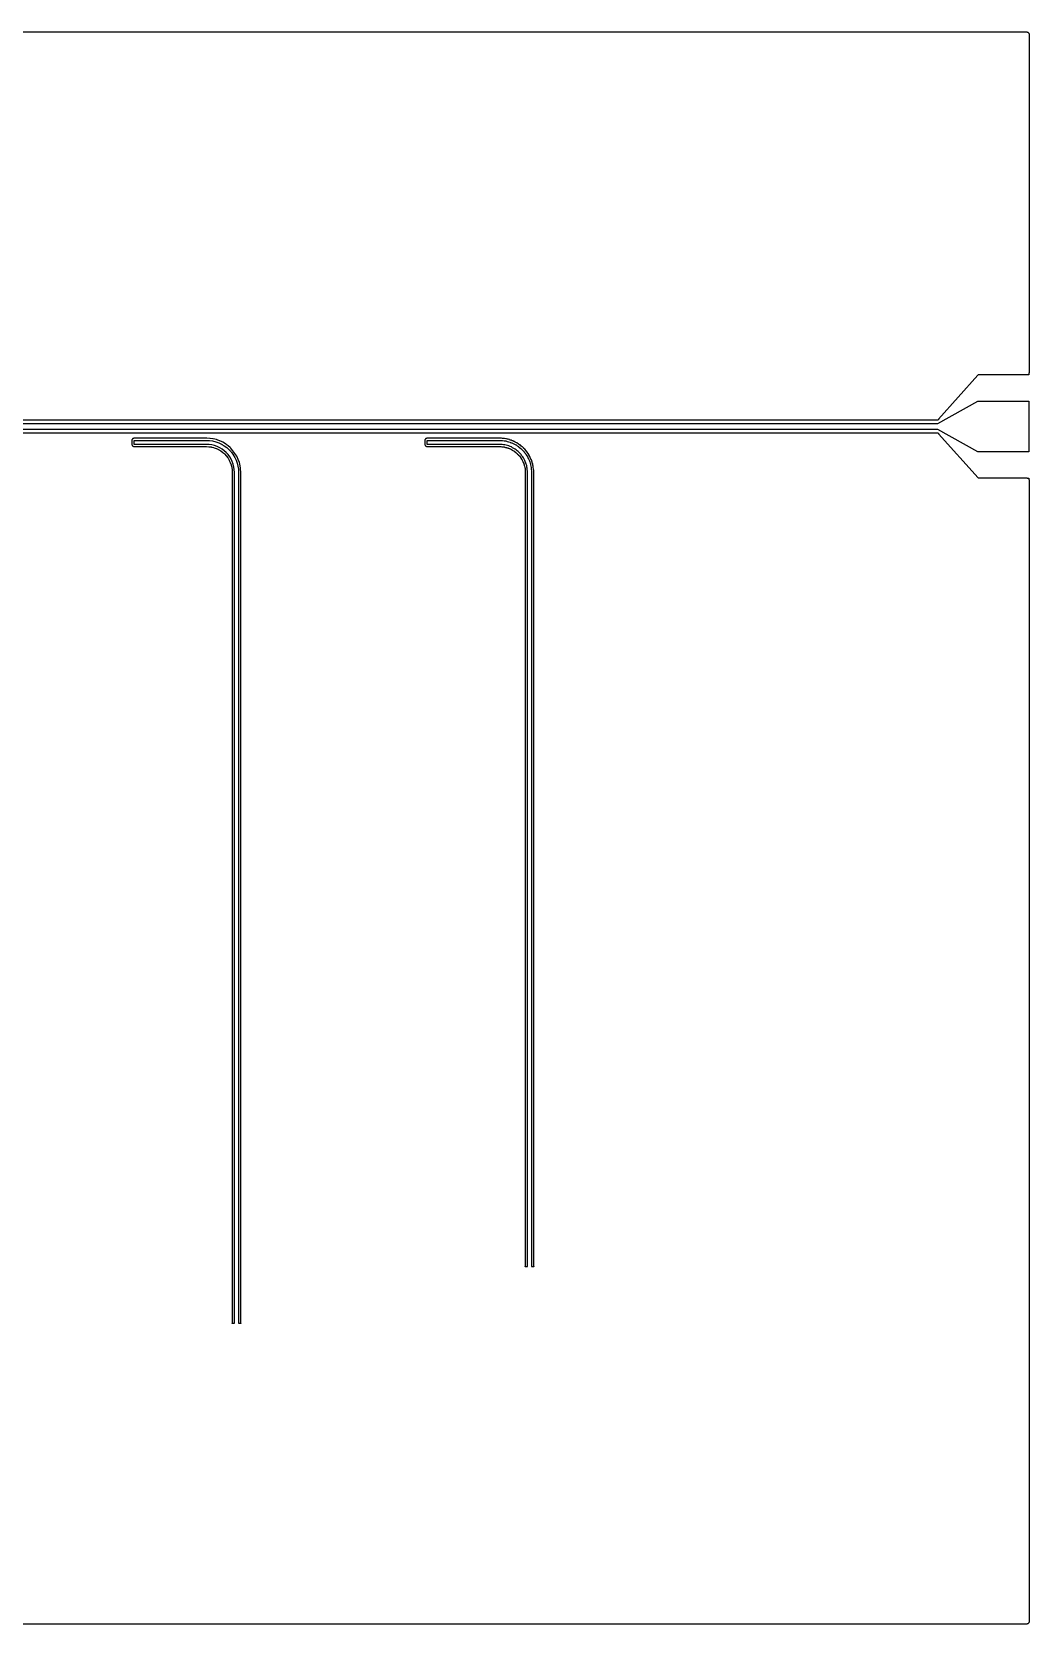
# Model space of a CAD drawing. Extents: x 148.03 to 157.97, y -111.97 to -104.03.
# Drawn here: x 153 to 157.97, y -111.97 to -104.03 of the extents above; entities that cross this region are included whole.
import ezdxf

# ---------------------------------------------------------------- set-up
doc = ezdxf.new("R2010")
doc.units = 0
doc.layers.add('BLACK', color=7, linetype='CONTINUOUS')

msp = doc.modelspace()

# ---------------------------------------------------------------- linework, layer by layer
at = {"layer": 'BLACK', "linetype": 'CONTINUOUS'}
for p, q in [((148.043, -104.03), (157.957, -104.03)), ((157.957, -104.03), (157.957, -104.03)), ((157.957, -104.03), (157.957, -104.03)), ((157.957, -104.03), (157.959, -104.03)), ((157.959, -104.03), (157.96, -104.03)), ((157.96, -104.03), (157.96, -104.03)), ((157.96, -104.03), (157.96, -104.03)), ((157.96, -104.03), (157.961, -104.031)), ((157.961, -104.031), (157.962, -104.031)), ((157.962, -104.031), (157.962, -104.031)), ((157.962, -104.031), (157.962, -104.031)), ((157.962, -104.031), (157.963, -104.032)), ((157.963, -104.032), (157.964, -104.032)), ((157.964, -104.032), (157.964, -104.032)), ((157.964, -104.032), (157.964, -104.032)), ((157.964, -104.032), (157.965, -104.033)), ((157.965, -104.033), (157.966, -104.034)), ((157.966, -104.034), (157.966, -104.034)), ((157.966, -104.034), (157.966, -104.034)), ((157.966, -104.034), (157.967, -104.035)), ((157.967, -104.035), (157.968, -104.036)), ((157.968, -104.036), (157.968, -104.036)), ((157.968, -104.036), (157.968, -104.036)), ((157.968, -104.036), (157.968, -104.037)), ((157.968, -104.037), (157.969, -104.038)), ((157.969, -104.038), (157.969, -104.038)), ((157.969, -104.038), (157.969, -104.038)), ((157.969, -104.038), (157.969, -104.039)), ((157.969, -104.039), (157.97, -104.04)), ((157.97, -104.04), (157.97, -104.04)), ((157.97, -104.04), (157.97, -104.04)), ((157.97, -104.04), (157.97, -104.042)), ((157.97, -104.042), (157.97, -104.043)), ((157.97, -104.043), (157.97, -105.729)), ((157.715, -105.742), (157.519, -105.962)), ((157.716, -105.741), (157.715, -105.742)), ((157.717, -105.741), (157.716, -105.741)), ((157.957, -105.741), (157.717, -105.741)), ((157.958, -105.741), (157.957, -105.741)), ((157.957, -105.741), (157.957, -105.741)), ((157.96, -105.741), (157.958, -105.741)), ((157.969, -105.741), (157.96, -105.741)), ((157.96, -105.741), (157.96, -105.741)), ((157.96, -105.741), (157.96, -105.741)), ((157.96, -105.741), (157.96, -105.741)), ((157.97, -105.731), (157.969, -105.732)), ((157.969, -105.732), (157.969, -105.733)), ((157.969, -105.733), (157.969, -105.734)), ((157.969, -105.734), (157.969, -105.741)), ((157.97, -105.729), (157.97, -105.729)), ((157.97, -105.729), (157.97, -105.729)), ((157.97, -105.729), (157.97, -105.729)), ((157.97, -105.729), (157.97, -105.729)), ((157.97, -105.729), (157.97, -105.73)), ((157.97, -105.73), (157.97, -105.731)), ((157.97, -105.731), (157.97, -105.731)), ((157.97, -105.731), (157.97, -105.731)), ((157.515, -105.983), (157.715, -105.871)), ((157.715, -105.871), (157.969, -105.871)), ((157.969, -105.871), (157.969, -106.125)), ((148.486, -105.983), (157.515, -105.983)), ((157.505, -105.966), (148.495, -105.966)), ((157.509, -105.966), (157.505, -105.966)), ((157.51, -105.966), (157.509, -105.966)), ((157.511, -105.966), (157.51, -105.966)), ((157.51, -105.966), (157.51, -105.966)), ((157.512, -105.966), (157.511, -105.966)), ((157.511, -105.966), (157.511, -105.966)), ((157.513, -105.966), (157.512, -105.966)), ((157.515, -105.966), (157.513, -105.966)), ((157.513, -105.966), (157.513, -105.966)), ((157.516, -105.965), (157.515, -105.966)), ((157.517, -105.964), (157.516, -105.965)), ((157.518, -105.964), (157.517, -105.964)), ((157.517, -105.964), (157.517, -105.964)), ((157.519, -105.963), (157.518, -105.964)), ((157.518, -105.964), (157.518, -105.964)), ((157.519, -105.962), (157.519, -105.962)), ((157.519, -105.962), (157.519, -105.963)), ((157.515, -106.013), (148.486, -106.013)), ((148.495, -106.03), (157.505, -106.03)), ((153.5, -106.063), (153.499, -106.065)), ((153.499, -106.065), (153.499, -106.068)), ((153.499, -106.068), (153.499, -106.077)), ((153.499, -106.077), (153.499, -106.077)), ((153.499, -106.077), (153.499, -106.077)), ((153.499, -106.077), (153.499, -106.077)), ((153.499, -106.077), (153.499, -106.086)), ((153.501, -106.061), (153.5, -106.063)), ((153.502, -106.059), (153.501, -106.061)), ((153.504, -106.058), (153.502, -106.059)), ((153.506, -106.057), (153.504, -106.058)), ((153.508, -106.056), (153.506, -106.057)), ((153.511, -106.056), (153.508, -106.056)), ((153.51, -106.077), (153.51, -106.067)), ((153.51, -106.067), (153.87, -106.067)), ((153.51, -106.077), (153.51, -106.077)), ((153.51, -106.077), (153.51, -106.077)), ((153.51, -106.087), (153.51, -106.077)), ((153.529, -106.056), (153.511, -106.056)), ((153.53, -106.056), (153.529, -106.056)), ((153.531, -106.056), (153.53, -106.056)), ((153.53, -106.056), (153.53, -106.056)), ((153.869, -106.056), (153.531, -106.056)), ((153.531, -106.056), (153.531, -106.056)), ((153.87, -106.056), (153.869, -106.056)), ((153.869, -106.056), (153.869, -106.056)), ((153.871, -106.056), (153.87, -106.056)), ((153.87, -106.056), (153.87, -106.056)), ((153.87, -106.056), (153.87, -106.056)), ((153.87, -106.056), (153.87, -106.056)), ((153.87, -106.056), (153.87, -106.056)), ((153.87, -106.067), (153.87, -106.067)), ((153.87, -106.067), (153.87, -106.067)), ((153.87, -106.067), (153.87, -106.067)), ((153.87, -106.067), (153.871, -106.067)), ((153.872, -106.056), (153.871, -106.056)), ((153.871, -106.056), (153.871, -106.056)), ((153.871, -106.056), (153.871, -106.056)), ((153.871, -106.056), (153.871, -106.056)), ((153.871, -106.056), (153.871, -106.056)), ((153.871, -106.067), (153.886, -106.068)), ((153.887, -106.057), (153.872, -106.056)), ((153.872, -106.056), (153.872, -106.056)), ((153.886, -106.068), (153.886, -106.068)), ((153.886, -106.068), (153.886, -106.068)), ((153.886, -106.068), (153.901, -106.07)), ((153.889, -106.057), (153.887, -106.057)), ((153.902, -106.059), (153.889, -106.057)), ((153.889, -106.057), (153.889, -106.057)), ((153.901, -106.07), (153.901, -106.07)), ((153.901, -106.07), (153.916, -106.074)), ((153.903, -106.059), (153.902, -106.059)), ((153.902, -106.059), (153.902, -106.059)), ((153.92, -106.063), (153.903, -106.059)), ((153.916, -106.074), (153.916, -106.074)), ((153.916, -106.074), (153.916, -106.074)), ((153.916, -106.074), (153.931, -106.079)), ((153.924, -106.065), (153.92, -106.063)), ((153.935, -106.069), (153.924, -106.065)), ((153.924, -106.065), (153.924, -106.065)), ((153.937, -106.07), (153.935, -106.069)), ((153.948, -106.075), (153.937, -106.07)), ((153.937, -106.07), (153.937, -106.07)), ((153.951, -106.076), (153.948, -106.075)), ((153.948, -106.075), (153.948, -106.075)), ((153.965, -106.085), (153.951, -106.076)), ((154.96, -106.063), (154.959, -106.065)), ((154.959, -106.065), (154.959, -106.068)), ((154.959, -106.068), (154.959, -106.077)), ((154.959, -106.077), (154.959, -106.077)), ((154.959, -106.077), (154.959, -106.077)), ((154.959, -106.077), (154.959, -106.077)), ((154.959, -106.077), (154.959, -106.086)), ((154.961, -106.061), (154.96, -106.063)), ((154.962, -106.059), (154.961, -106.061)), ((154.964, -106.058), (154.962, -106.059)), ((154.966, -106.057), (154.964, -106.058)), ((154.968, -106.056), (154.966, -106.057)), ((154.971, -106.056), (154.968, -106.056)), ((154.97, -106.077), (154.97, -106.067)), ((154.97, -106.067), (155.33, -106.067)), ((154.97, -106.077), (154.97, -106.077)), ((154.97, -106.077), (154.97, -106.077)), ((154.97, -106.087), (154.97, -106.077)), ((154.989, -106.056), (154.971, -106.056)), ((154.99, -106.056), (154.989, -106.056)), ((154.991, -106.056), (154.99, -106.056)), ((154.99, -106.056), (154.99, -106.056)), ((155.329, -106.056), (154.991, -106.056)), ((154.991, -106.056), (154.991, -106.056)), ((155.33, -106.056), (155.329, -106.056)), ((155.329, -106.056), (155.329, -106.056)), ((155.331, -106.056), (155.33, -106.056)), ((155.33, -106.056), (155.33, -106.056)), ((155.33, -106.056), (155.33, -106.056)), ((155.33, -106.056), (155.33, -106.056)), ((155.33, -106.067), (155.33, -106.067)), ((155.33, -106.067), (155.33, -106.067)), ((155.33, -106.067), (155.33, -106.067)), ((155.33, -106.067), (155.331, -106.067)), ((155.332, -106.056), (155.331, -106.056)), ((155.331, -106.067), (155.337, -106.067)), ((155.337, -106.056), (155.332, -106.056)), ((155.332, -106.056), (155.332, -106.056)), ((155.338, -106.056), (155.337, -106.056)), ((155.337, -106.056), (155.337, -106.056)), ((155.337, -106.056), (155.337, -106.056)), ((155.337, -106.067), (155.338, -106.067)), ((155.339, -106.056), (155.338, -106.056)), ((155.338, -106.056), (155.338, -106.056)), ((155.338, -106.056), (155.338, -106.056)), ((155.338, -106.056), (155.338, -106.056)), ((155.338, -106.067), (155.338, -106.067)), ((155.338, -106.067), (155.338, -106.067)), ((155.338, -106.067), (155.338, -106.067)), ((155.338, -106.067), (155.345, -106.068)), ((155.34, -106.056), (155.339, -106.056)), ((155.339, -106.056), (155.339, -106.056)), ((155.339, -106.056), (155.339, -106.056)), ((155.339, -106.056), (155.339, -106.056)), ((155.339, -106.056), (155.339, -106.056)), ((155.345, -106.057), (155.34, -106.056)), ((155.34, -106.056), (155.34, -106.056)), ((155.346, -106.057), (155.345, -106.057)), ((155.345, -106.068), (155.345, -106.068)), ((155.345, -106.068), (155.346, -106.068)), ((155.347, -106.057), (155.346, -106.057)), ((155.346, -106.057), (155.346, -106.057)), ((155.346, -106.057), (155.346, -106.057)), ((155.346, -106.057), (155.346, -106.057)), ((155.346, -106.057), (155.346, -106.057)), ((155.346, -106.068), (155.346, -106.068)), ((155.346, -106.068), (155.346, -106.068)), ((155.346, -106.068), (155.353, -106.069)), ((155.348, -106.057), (155.347, -106.057)), ((155.347, -106.057), (155.347, -106.057)), ((155.347, -106.057), (155.347, -106.057)), ((155.347, -106.057), (155.347, -106.057)), ((155.347, -106.057), (155.347, -106.057)), ((155.354, -106.058), (155.348, -106.057)), ((155.348, -106.057), (155.348, -106.057)), ((155.348, -106.057), (155.348, -106.057)), ((155.353, -106.069), (155.353, -106.069)), ((155.353, -106.069), (155.353, -106.069)), ((155.353, -106.069), (155.354, -106.069)), ((155.355, -106.058), (155.354, -106.058)), ((155.354, -106.058), (155.354, -106.058)), ((155.354, -106.058), (155.354, -106.058)), ((155.354, -106.058), (155.354, -106.058)), ((155.354, -106.069), (155.354, -106.069)), ((155.354, -106.069), (155.361, -106.07)), ((155.356, -106.058), (155.355, -106.058)), ((155.355, -106.058), (155.355, -106.058)), ((155.355, -106.058), (155.355, -106.058)), ((155.355, -106.058), (155.355, -106.058)), ((155.355, -106.058), (155.355, -106.058)), ((155.362, -106.059), (155.356, -106.058)), ((155.356, -106.058), (155.356, -106.058)), ((155.356, -106.058), (155.356, -106.058)), ((155.356, -106.058), (155.356, -106.058)), ((155.356, -106.058), (155.356, -106.058)), ((155.361, -106.07), (155.361, -106.07)), ((155.361, -106.07), (155.361, -106.07)), ((155.361, -106.07), (155.361, -106.07)), ((155.361, -106.07), (155.362, -106.07)), ((155.363, -106.059), (155.362, -106.059)), ((155.362, -106.059), (155.362, -106.059)), ((155.362, -106.059), (155.362, -106.059)), ((155.362, -106.07), (155.368, -106.072)), ((155.364, -106.059), (155.363, -106.059)), ((155.363, -106.059), (155.363, -106.059)), ((155.363, -106.059), (155.363, -106.059)), ((155.363, -106.059), (155.363, -106.059)), ((155.363, -106.059), (155.363, -106.059)), ((155.364, -106.06), (155.364, -106.059)), ((155.364, -106.059), (155.364, -106.059)), ((155.364, -106.059), (155.364, -106.059)), ((155.364, -106.059), (155.364, -106.059)), ((155.365, -106.06), (155.364, -106.06)), ((155.37, -106.061), (155.365, -106.06)), ((155.368, -106.072), (155.369, -106.072)), ((155.369, -106.072), (155.369, -106.072)), ((155.369, -106.072), (155.369, -106.072)), ((155.369, -106.072), (155.369, -106.072)), ((155.369, -106.072), (155.376, -106.074)), ((155.371, -106.061), (155.37, -106.061)), ((155.37, -106.061), (155.37, -106.061)), ((155.372, -106.061), (155.371, -106.061)), ((155.371, -106.061), (155.371, -106.061)), ((155.371, -106.061), (155.371, -106.061)), ((155.371, -106.061), (155.371, -106.061)), ((155.371, -106.061), (155.371, -106.061)), ((155.373, -106.061), (155.372, -106.061)), ((155.372, -106.061), (155.372, -106.061)), ((155.372, -106.061), (155.372, -106.061)), ((155.372, -106.061), (155.372, -106.061)), ((155.372, -106.061), (155.372, -106.061)), ((155.378, -106.063), (155.373, -106.061)), ((155.373, -106.061), (155.373, -106.061)), ((155.376, -106.074), (155.376, -106.074)), ((155.376, -106.074), (155.376, -106.074)), ((155.376, -106.074), (155.377, -106.074)), ((155.377, -106.074), (155.377, -106.074)), ((155.377, -106.074), (155.383, -106.076)), ((155.379, -106.063), (155.378, -106.063)), ((155.38, -106.063), (155.379, -106.063)), ((155.379, -106.063), (155.379, -106.063)), ((155.379, -106.063), (155.379, -106.063)), ((155.379, -106.063), (155.379, -106.063)), ((155.379, -106.063), (155.379, -106.063)), ((155.38, -106.064), (155.38, -106.063)), ((155.38, -106.063), (155.38, -106.063)), ((155.38, -106.063), (155.38, -106.063)), ((155.38, -106.063), (155.38, -106.063)), ((155.381, -106.064), (155.38, -106.064)), ((155.386, -106.066), (155.381, -106.064)), ((155.381, -106.064), (155.381, -106.064)), ((155.381, -106.064), (155.381, -106.064)), ((155.383, -106.076), (155.384, -106.076)), ((155.384, -106.076), (155.384, -106.076)), ((155.384, -106.076), (155.384, -106.076)), ((155.384, -106.076), (155.384, -106.077)), ((155.384, -106.077), (155.391, -106.079)), ((155.387, -106.066), (155.386, -106.066)), ((155.388, -106.066), (155.387, -106.066)), ((155.387, -106.066), (155.387, -106.066)), ((155.387, -106.066), (155.387, -106.066)), ((155.387, -106.066), (155.387, -106.066)), ((155.387, -106.066), (155.387, -106.066)), ((155.389, -106.066), (155.388, -106.066)), ((155.388, -106.066), (155.388, -106.066)), ((155.388, -106.066), (155.388, -106.066)), ((155.388, -106.066), (155.388, -106.066)), ((155.388, -106.066), (155.388, -106.066)), ((155.394, -106.069), (155.389, -106.066)), ((155.389, -106.066), (155.389, -106.066)), ((155.395, -106.069), (155.394, -106.069)), ((155.394, -106.069), (155.394, -106.069)), ((155.396, -106.069), (155.395, -106.069)), ((155.395, -106.069), (155.395, -106.069)), ((155.395, -106.069), (155.395, -106.069)), ((155.395, -106.069), (155.395, -106.069)), ((155.395, -106.069), (155.395, -106.069)), ((155.397, -106.069), (155.396, -106.069)), ((155.396, -106.069), (155.396, -106.069)), ((155.396, -106.069), (155.396, -106.069)), ((155.396, -106.069), (155.396, -106.069)), ((155.396, -106.069), (155.396, -106.069)), ((155.397, -106.07), (155.397, -106.069)), ((155.402, -106.072), (155.397, -106.07)), ((155.403, -106.072), (155.402, -106.072)), ((155.402, -106.072), (155.402, -106.072)), ((155.402, -106.072), (155.402, -106.072)), ((155.402, -106.072), (155.402, -106.072)), ((155.403, -106.073), (155.403, -106.072)), ((155.403, -106.072), (155.403, -106.072)), ((155.403, -106.072), (155.403, -106.072)), ((155.403, -106.072), (155.403, -106.072)), ((155.404, -106.073), (155.403, -106.073)), ((155.409, -106.076), (155.404, -106.073)), ((155.404, -106.073), (155.404, -106.073)), ((155.404, -106.073), (155.404, -106.073)), ((155.404, -106.073), (155.404, -106.073)), ((155.404, -106.073), (155.404, -106.073)), ((155.41, -106.076), (155.409, -106.076)), ((155.411, -106.076), (155.41, -106.076)), ((155.41, -106.076), (155.41, -106.076)), ((155.41, -106.076), (155.41, -106.076)), ((155.41, -106.076), (155.41, -106.076)), ((155.41, -106.076), (155.41, -106.076)), ((155.411, -106.077), (155.411, -106.076)), ((155.411, -106.076), (155.411, -106.076)), ((155.411, -106.076), (155.411, -106.076)), ((155.411, -106.076), (155.411, -106.076)), ((155.412, -106.077), (155.411, -106.077)), ((155.411, -106.077), (155.411, -106.077)), ((155.417, -106.08), (155.412, -106.077)), ((155.412, -106.077), (155.412, -106.077)), ((157.505, -106.03), (157.509, -106.03)), ((157.509, -106.03), (157.509, -106.03)), ((157.509, -106.03), (157.51, -106.03)), ((157.51, -106.03), (157.511, -106.03)), ((157.511, -106.03), (157.511, -106.03)), ((157.511, -106.03), (157.511, -106.03)), ((157.511, -106.03), (157.512, -106.03)), ((157.512, -106.03), (157.513, -106.03)), ((157.513, -106.03), (157.513, -106.03)), ((157.513, -106.03), (157.515, -106.03)), ((157.715, -106.125), (157.515, -106.013)), ((157.515, -106.03), (157.516, -106.031)), ((157.516, -106.031), (157.516, -106.031)), ((157.516, -106.031), (157.517, -106.032)), ((157.517, -106.032), (157.518, -106.032)), ((157.518, -106.032), (157.518, -106.032)), ((157.518, -106.032), (157.518, -106.033)), ((157.518, -106.033), (157.519, -106.033)), ((157.519, -106.033), (157.519, -106.034)), ((157.519, -106.034), (157.716, -106.254)), ((153.499, -106.086), (153.499, -106.089)), ((153.499, -106.089), (153.5, -106.091)), ((153.5, -106.091), (153.501, -106.093)), ((153.501, -106.093), (153.502, -106.095)), ((153.502, -106.095), (153.504, -106.096)), ((153.504, -106.096), (153.506, -106.097)), ((153.506, -106.097), (153.508, -106.098)), ((153.508, -106.098), (153.511, -106.098)), ((153.87, -106.087), (153.51, -106.087)), ((153.511, -106.098), (153.529, -106.098)), ((153.529, -106.098), (153.53, -106.098)), ((153.53, -106.098), (153.53, -106.098)), ((153.53, -106.098), (153.531, -106.098)), ((153.531, -106.098), (153.531, -106.098)), ((153.531, -106.098), (153.869, -106.098)), ((153.869, -106.098), (153.869, -106.098)), ((153.869, -106.098), (153.87, -106.098)), ((153.884, -106.088), (153.87, -106.087)), ((153.87, -106.098), (153.87, -106.098)), ((153.87, -106.098), (153.882, -106.099)), ((153.882, -106.099), (153.882, -106.099)), ((153.882, -106.099), (153.883, -106.099)), ((153.883, -106.099), (153.883, -106.099)), ((153.883, -106.099), (153.895, -106.1)), ((153.897, -106.09), (153.884, -106.088)), ((153.895, -106.1), (153.895, -106.1)), ((153.895, -106.1), (153.895, -106.101)), ((153.895, -106.101), (153.896, -106.101)), ((153.896, -106.101), (153.907, -106.103)), ((153.911, -106.093), (153.897, -106.09)), ((153.907, -106.103), (153.907, -106.103)), ((153.907, -106.103), (153.907, -106.104)), ((153.907, -106.104), (153.908, -106.104)), ((153.908, -106.104), (153.919, -106.108)), ((153.924, -106.098), (153.911, -106.093)), ((153.919, -106.108), (153.919, -106.108)), ((153.919, -106.108), (153.919, -106.108)), ((153.919, -106.108), (153.92, -106.108)), ((153.92, -106.108), (153.93, -106.113)), ((153.936, -106.104), (153.924, -106.098)), ((153.93, -106.113), (153.93, -106.113)), ((153.93, -106.113), (153.931, -106.113)), ((153.931, -106.079), (153.932, -106.079)), ((153.931, -106.113), (153.931, -106.114)), ((153.931, -106.114), (153.941, -106.119)), ((153.932, -106.079), (153.945, -106.086)), ((153.948, -106.111), (153.936, -106.104)), ((153.941, -106.119), (153.941, -106.12)), ((153.941, -106.12), (153.942, -106.12)), ((153.942, -106.12), (153.942, -106.12)), ((153.942, -106.12), (153.951, -106.127)), ((153.945, -106.086), (153.945, -106.086)), ((153.945, -106.086), (153.946, -106.086)), ((153.946, -106.086), (153.947, -106.087)), ((153.947, -106.087), (153.947, -106.087)), ((153.947, -106.087), (153.959, -106.094)), ((153.959, -106.119), (153.948, -106.111)), ((153.951, -106.127), (153.951, -106.127)), ((153.951, -106.127), (153.952, -106.127)), ((153.952, -106.127), (153.952, -106.128)), ((153.952, -106.128), (153.961, -106.135)), ((153.959, -106.094), (153.959, -106.094)), ((153.959, -106.094), (153.972, -106.103)), ((153.969, -106.128), (153.959, -106.119)), ((153.961, -106.135), (153.961, -106.135)), ((153.961, -106.135), (153.961, -106.136)), ((153.961, -106.136), (153.962, -106.136)), ((153.962, -106.136), (153.969, -106.145)), ((153.966, -106.085), (153.965, -106.085)), ((153.965, -106.085), (153.965, -106.085)), ((153.968, -106.087), (153.966, -106.085)), ((153.978, -106.094), (153.968, -106.087)), ((153.968, -106.087), (153.968, -106.087)), ((153.978, -106.138), (153.969, -106.128)), ((153.969, -106.145), (153.969, -106.145)), ((153.969, -106.145), (153.97, -106.145)), ((153.97, -106.145), (153.97, -106.146)), ((153.97, -106.146), (153.977, -106.155)), ((153.972, -106.103), (153.972, -106.103)), ((153.972, -106.103), (153.972, -106.103)), ((153.972, -106.103), (153.983, -106.114)), ((153.977, -106.155), (153.977, -106.155)), ((153.977, -106.155), (153.977, -106.155)), ((153.977, -106.155), (153.978, -106.156)), ((153.978, -106.095), (153.978, -106.094)), ((153.988, -106.103), (153.978, -106.095)), ((153.978, -106.095), (153.978, -106.095)), ((153.986, -106.149), (153.978, -106.138)), ((153.978, -106.156), (153.983, -106.166)), ((153.983, -106.114), (153.984, -106.115)), ((153.984, -106.115), (153.984, -106.115)), ((153.984, -106.115), (153.994, -106.125)), ((153.993, -106.161), (153.986, -106.149)), ((153.991, -106.106), (153.988, -106.103)), ((153.988, -106.103), (153.988, -106.103)), ((154, -106.117), (153.991, -106.106)), ((153.994, -106.125), (153.995, -106.127)), ((153.995, -106.127), (154.003, -106.138)), ((154.002, -106.119), (154, -106.117)), ((154, -106.117), (154, -106.117)), ((154.012, -106.132), (154.002, -106.119)), ((154.003, -106.138), (154.004, -106.139)), ((154.004, -106.139), (154.004, -106.139)), ((154.004, -106.139), (154.011, -106.152)), ((154.011, -106.152), (154.012, -106.153)), ((154.021, -106.146), (154.012, -106.132)), ((154.012, -106.153), (154.018, -106.166)), ((154.023, -106.15), (154.021, -106.146)), ((154.028, -106.162), (154.023, -106.15)), ((154.023, -106.15), (154.023, -106.15)), ((154.959, -106.086), (154.959, -106.089)), ((154.959, -106.089), (154.96, -106.091)), ((154.96, -106.091), (154.961, -106.093)), ((154.961, -106.093), (154.962, -106.095)), ((154.962, -106.095), (154.964, -106.096)), ((154.964, -106.096), (154.966, -106.097)), ((154.966, -106.097), (154.968, -106.098)), ((154.968, -106.098), (154.971, -106.098)), ((155.33, -106.087), (154.97, -106.087)), ((154.971, -106.098), (154.989, -106.098)), ((154.989, -106.098), (154.99, -106.098)), ((154.99, -106.098), (154.99, -106.098)), ((154.99, -106.098), (154.991, -106.098)), ((154.991, -106.098), (154.991, -106.098)), ((154.991, -106.098), (155.33, -106.098)), ((155.337, -106.087), (155.33, -106.087)), ((155.33, -106.098), (155.33, -106.098)), ((155.33, -106.098), (155.33, -106.098)), ((155.33, -106.098), (155.33, -106.098)), ((155.33, -106.098), (155.336, -106.098)), ((155.336, -106.098), (155.336, -106.098)), ((155.336, -106.098), (155.336, -106.098)), ((155.336, -106.098), (155.337, -106.098)), ((155.344, -106.088), (155.337, -106.087)), ((155.337, -106.098), (155.342, -106.099)), ((155.342, -106.099), (155.343, -106.099)), ((155.343, -106.099), (155.343, -106.099)), ((155.343, -106.099), (155.343, -106.099)), ((155.343, -106.099), (155.349, -106.099)), ((155.351, -106.089), (155.344, -106.088)), ((155.349, -106.099), (155.349, -106.099)), ((155.349, -106.099), (155.349, -106.099)), ((155.349, -106.099), (155.349, -106.099)), ((155.349, -106.099), (155.355, -106.1)), ((155.357, -106.09), (155.351, -106.089)), ((155.355, -106.1), (155.355, -106.1)), ((155.355, -106.1), (155.355, -106.101)), ((155.355, -106.101), (155.355, -106.101)), ((155.355, -106.101), (155.361, -106.102)), ((155.364, -106.091), (155.357, -106.09)), ((155.361, -106.102), (155.361, -106.102)), ((155.361, -106.102), (155.361, -106.102)), ((155.361, -106.102), (155.362, -106.102)), ((155.362, -106.102), (155.367, -106.103)), ((155.371, -106.093), (155.364, -106.091)), ((155.367, -106.103), (155.367, -106.104)), ((155.367, -106.104), (155.368, -106.104)), ((155.368, -106.104), (155.368, -106.104)), ((155.368, -106.104), (155.373, -106.105)), ((155.377, -106.095), (155.371, -106.093)), ((155.373, -106.105), (155.373, -106.106)), ((155.373, -106.106), (155.374, -106.106)), ((155.374, -106.106), (155.374, -106.106)), ((155.374, -106.106), (155.379, -106.108)), ((155.384, -106.098), (155.377, -106.095)), ((155.379, -106.108), (155.379, -106.108)), ((155.379, -106.108), (155.379, -106.108)), ((155.379, -106.108), (155.38, -106.108)), ((155.38, -106.108), (155.385, -106.11)), ((155.39, -106.1), (155.384, -106.098)), ((155.385, -106.11), (155.385, -106.11)), ((155.385, -106.11), (155.385, -106.11)), ((155.385, -106.11), (155.385, -106.111)), ((155.385, -106.111), (155.391, -106.113)), ((155.396, -106.104), (155.39, -106.1)), ((155.391, -106.079), (155.391, -106.079)), ((155.391, -106.079), (155.391, -106.079)), ((155.391, -106.079), (155.391, -106.079)), ((155.391, -106.079), (155.392, -106.079)), ((155.391, -106.113), (155.391, -106.113)), ((155.391, -106.113), (155.391, -106.113)), ((155.391, -106.113), (155.391, -106.113)), ((155.391, -106.113), (155.396, -106.116)), ((155.392, -106.079), (155.398, -106.082)), ((155.402, -106.107), (155.396, -106.104)), ((155.396, -106.116), (155.396, -106.116)), ((155.396, -106.116), (155.396, -106.116)), ((155.396, -106.116), (155.397, -106.117)), ((155.397, -106.117), (155.401, -106.12)), ((155.398, -106.082), (155.398, -106.082)), ((155.398, -106.082), (155.398, -106.082)), ((155.398, -106.082), (155.399, -106.082)), ((155.399, -106.082), (155.399, -106.083)), ((155.399, -106.083), (155.405, -106.086)), ((155.401, -106.12), (155.402, -106.12)), ((155.408, -106.111), (155.402, -106.107)), ((155.402, -106.12), (155.402, -106.12)), ((155.402, -106.12), (155.402, -106.12)), ((155.402, -106.12), (155.407, -106.123)), ((155.405, -106.086), (155.405, -106.086)), ((155.405, -106.086), (155.405, -106.086)), ((155.405, -106.086), (155.406, -106.086)), ((155.406, -106.086), (155.406, -106.086)), ((155.406, -106.086), (155.412, -106.09)), ((155.407, -106.123), (155.407, -106.123)), ((155.407, -106.123), (155.407, -106.123)), ((155.407, -106.123), (155.407, -106.124)), ((155.407, -106.124), (155.412, -106.127)), ((155.413, -106.115), (155.408, -106.111)), ((155.412, -106.09), (155.412, -106.09)), ((155.412, -106.09), (155.412, -106.09)), ((155.412, -106.09), (155.412, -106.09)), ((155.412, -106.09), (155.413, -106.09)), ((155.412, -106.127), (155.412, -106.127)), ((155.412, -106.127), (155.412, -106.127)), ((155.412, -106.127), (155.412, -106.127)), ((155.412, -106.127), (155.416, -106.131)), ((155.413, -106.09), (155.418, -106.094)), ((155.419, -106.119), (155.413, -106.115)), ((155.416, -106.131), (155.417, -106.131)), ((155.418, -106.08), (155.417, -106.08)), ((155.417, -106.08), (155.417, -106.08)), ((155.417, -106.08), (155.417, -106.08)), ((155.417, -106.08), (155.417, -106.08)), ((155.417, -106.08), (155.417, -106.08)), ((155.417, -106.131), (155.417, -106.131)), ((155.417, -106.131), (155.417, -106.132)), ((155.417, -106.132), (155.421, -106.136)), ((155.418, -106.081), (155.418, -106.08)), ((155.418, -106.08), (155.418, -106.08)), ((155.418, -106.08), (155.418, -106.08)), ((155.418, -106.08), (155.418, -106.08)), ((155.419, -106.081), (155.418, -106.081)), ((155.418, -106.094), (155.419, -106.094)), ((155.424, -106.084), (155.419, -106.081)), ((155.419, -106.081), (155.419, -106.081)), ((155.419, -106.081), (155.419, -106.081)), ((155.419, -106.081), (155.419, -106.081)), ((155.419, -106.094), (155.419, -106.094)), ((155.419, -106.094), (155.419, -106.094)), ((155.419, -106.094), (155.419, -106.094)), ((155.419, -106.094), (155.425, -106.098)), ((155.424, -106.123), (155.419, -106.119)), ((155.421, -106.136), (155.421, -106.136)), ((155.421, -106.136), (155.421, -106.136)), ((155.421, -106.136), (155.421, -106.136)), ((155.421, -106.136), (155.425, -106.14)), ((155.425, -106.085), (155.424, -106.084)), ((155.424, -106.084), (155.424, -106.084)), ((155.424, -106.084), (155.424, -106.084)), ((155.424, -106.084), (155.424, -106.084)), ((155.429, -106.128), (155.424, -106.123)), ((155.426, -106.085), (155.425, -106.085)), ((155.425, -106.085), (155.425, -106.085)), ((155.425, -106.085), (155.425, -106.085)), ((155.425, -106.085), (155.425, -106.085)), ((155.425, -106.085), (155.425, -106.085)), ((155.425, -106.085), (155.425, -106.085)), ((155.425, -106.098), (155.425, -106.098)), ((155.425, -106.098), (155.425, -106.098)), ((155.425, -106.098), (155.426, -106.099)), ((155.425, -106.14), (155.425, -106.14)), ((155.425, -106.14), (155.426, -106.14)), ((155.426, -106.086), (155.426, -106.085)), ((155.426, -106.085), (155.426, -106.085)), ((155.426, -106.085), (155.426, -106.085)), ((155.431, -106.089), (155.426, -106.086)), ((155.426, -106.099), (155.426, -106.099)), ((155.426, -106.099), (155.431, -106.103)), ((155.426, -106.14), (155.426, -106.141)), ((155.426, -106.141), (155.43, -106.145)), ((155.434, -106.133), (155.429, -106.128)), ((155.43, -106.145), (155.43, -106.145)), ((155.43, -106.145), (155.43, -106.145)), ((155.43, -106.145), (155.43, -106.145)), ((155.43, -106.145), (155.433, -106.15)), ((155.432, -106.089), (155.431, -106.089)), ((155.431, -106.089), (155.431, -106.089)), ((155.431, -106.089), (155.431, -106.089)), ((155.431, -106.089), (155.431, -106.089)), ((155.431, -106.089), (155.431, -106.089)), ((155.431, -106.103), (155.431, -106.103)), ((155.431, -106.103), (155.431, -106.103)), ((155.431, -106.103), (155.432, -106.103)), ((155.432, -106.09), (155.432, -106.089)), ((155.433, -106.09), (155.432, -106.09)), ((155.432, -106.09), (155.432, -106.09)), ((155.432, -106.09), (155.432, -106.09)), ((155.432, -106.09), (155.432, -106.09)), ((155.432, -106.09), (155.432, -106.09)), ((155.432, -106.103), (155.432, -106.104)), ((155.432, -106.104), (155.437, -106.108)), ((155.437, -106.094), (155.433, -106.09)), ((155.433, -106.09), (155.433, -106.09)), ((155.433, -106.09), (155.433, -106.09)), ((155.433, -106.15), (155.434, -106.15)), ((155.438, -106.138), (155.434, -106.133)), ((155.434, -106.15), (155.434, -106.15)), ((155.434, -106.15), (155.434, -106.15)), ((155.434, -106.15), (155.437, -106.155)), ((155.438, -106.094), (155.437, -106.094)), ((155.437, -106.108), (155.437, -106.108)), ((155.437, -106.108), (155.437, -106.108)), ((155.437, -106.108), (155.438, -106.109)), ((155.437, -106.155), (155.437, -106.155)), ((155.437, -106.155), (155.437, -106.155)), ((155.437, -106.155), (155.437, -106.156)), ((155.437, -106.156), (155.44, -106.16)), ((155.438, -106.095), (155.438, -106.094)), ((155.438, -106.094), (155.438, -106.094)), ((155.438, -106.094), (155.438, -106.094)), ((155.438, -106.094), (155.438, -106.094)), ((155.439, -106.095), (155.438, -106.095)), ((155.438, -106.095), (155.438, -106.095)), ((155.438, -106.109), (155.438, -106.109)), ((155.438, -106.109), (155.443, -106.114)), ((155.442, -106.144), (155.438, -106.138)), ((155.439, -106.096), (155.439, -106.095)), ((155.439, -106.095), (155.439, -106.095)), ((155.439, -106.095), (155.439, -106.095)), ((155.439, -106.095), (155.439, -106.095)), ((155.439, -106.095), (155.439, -106.095)), ((155.444, -106.099), (155.439, -106.096)), ((155.439, -106.096), (155.439, -106.096)), ((155.446, -106.149), (155.442, -106.144)), ((155.443, -106.114), (155.443, -106.114)), ((155.443, -106.114), (155.443, -106.114)), ((155.443, -106.114), (155.443, -106.114)), ((155.443, -106.114), (155.443, -106.114)), ((155.443, -106.114), (155.448, -106.119)), ((155.444, -106.1), (155.444, -106.099)), ((155.445, -106.1), (155.444, -106.1)), ((155.444, -106.1), (155.444, -106.1)), ((155.444, -106.1), (155.444, -106.1)), ((155.444, -106.1), (155.444, -106.1)), ((155.445, -106.101), (155.445, -106.1)), ((155.445, -106.1), (155.445, -106.1)), ((155.445, -106.1), (155.445, -106.1)), ((155.445, -106.1), (155.445, -106.1)), ((155.446, -106.101), (155.445, -106.101)), ((155.445, -106.101), (155.445, -106.101)), ((155.45, -106.105), (155.446, -106.101)), ((155.446, -106.101), (155.446, -106.101)), ((155.446, -106.101), (155.446, -106.101)), ((155.45, -106.155), (155.446, -106.149)), ((155.448, -106.119), (155.448, -106.119)), ((155.448, -106.119), (155.449, -106.12)), ((155.449, -106.12), (155.449, -106.12)), ((155.449, -106.12), (155.449, -106.12)), ((155.449, -106.12), (155.453, -106.125)), ((155.45, -106.106), (155.45, -106.105)), ((155.45, -106.105), (155.45, -106.105)), ((155.45, -106.105), (155.45, -106.105)), ((155.451, -106.106), (155.45, -106.106)), ((155.453, -106.161), (155.45, -106.155)), ((155.451, -106.107), (155.451, -106.106)), ((155.451, -106.106), (155.451, -106.106)), ((155.451, -106.106), (155.451, -106.106)), ((155.451, -106.106), (155.451, -106.106)), ((155.451, -106.106), (155.451, -106.106)), ((155.451, -106.106), (155.451, -106.106)), ((155.452, -106.107), (155.451, -106.107)), ((155.456, -106.111), (155.452, -106.107)), ((155.452, -106.107), (155.452, -106.107)), ((155.452, -106.107), (155.452, -106.107)), ((155.453, -106.125), (155.454, -106.125)), ((155.454, -106.125), (155.454, -106.125)), ((155.454, -106.125), (155.454, -106.126)), ((155.454, -106.126), (155.454, -106.126)), ((155.454, -106.126), (155.458, -106.131)), ((155.456, -106.112), (155.456, -106.111)), ((155.456, -106.111), (155.456, -106.111)), ((155.457, -106.112), (155.456, -106.112)), ((155.456, -106.112), (155.456, -106.112)), ((155.456, -106.112), (155.456, -106.112)), ((155.457, -106.113), (155.457, -106.112)), ((155.457, -106.112), (155.457, -106.112)), ((155.457, -106.112), (155.457, -106.112)), ((155.457, -106.112), (155.457, -106.112)), ((155.458, -106.113), (155.457, -106.113)), ((155.457, -106.113), (155.457, -106.113)), ((155.457, -106.113), (155.457, -106.113)), ((155.457, -106.113), (155.457, -106.113)), ((155.461, -106.118), (155.458, -106.113)), ((155.458, -106.131), (155.458, -106.131)), ((155.458, -106.131), (155.459, -106.132)), ((155.459, -106.132), (155.459, -106.132)), ((155.459, -106.132), (155.459, -106.132)), ((155.459, -106.132), (155.463, -106.138)), ((155.462, -106.118), (155.461, -106.118)), ((155.461, -106.118), (155.461, -106.118)), ((155.462, -106.119), (155.462, -106.118)), ((155.462, -106.118), (155.462, -106.118)), ((155.462, -106.118), (155.462, -106.118)), ((155.462, -106.118), (155.462, -106.118)), ((155.462, -106.118), (155.462, -106.118)), ((155.463, -106.119), (155.462, -106.119)), ((155.462, -106.119), (155.462, -106.119)), ((155.463, -106.12), (155.463, -106.119)), ((155.463, -106.119), (155.463, -106.119)), ((155.463, -106.119), (155.463, -106.119)), ((155.463, -106.119), (155.463, -106.119)), ((155.467, -106.124), (155.463, -106.12)), ((155.463, -106.138), (155.463, -106.138)), ((155.463, -106.138), (155.463, -106.138)), ((155.463, -106.138), (155.463, -106.138)), ((155.463, -106.138), (155.463, -106.139)), ((155.463, -106.139), (155.467, -106.144)), ((155.467, -106.125), (155.467, -106.124)), ((155.467, -106.124), (155.467, -106.124)), ((155.467, -106.124), (155.467, -106.124)), ((155.468, -106.125), (155.467, -106.125)), ((155.467, -106.125), (155.467, -106.125)), ((155.467, -106.125), (155.467, -106.125)), ((155.467, -106.125), (155.467, -106.125)), ((155.467, -106.125), (155.467, -106.125)), ((155.467, -106.144), (155.467, -106.145)), ((155.467, -106.145), (155.467, -106.145)), ((155.467, -106.145), (155.467, -106.145)), ((155.467, -106.145), (155.467, -106.145)), ((155.467, -106.145), (155.471, -106.151)), ((155.468, -106.126), (155.468, -106.125)), ((155.471, -106.131), (155.468, -106.126)), ((155.468, -106.126), (155.468, -106.126)), ((155.468, -106.126), (155.468, -106.126)), ((155.468, -106.126), (155.468, -106.126)), ((155.468, -106.126), (155.468, -106.126)), ((155.472, -106.131), (155.471, -106.131)), ((155.471, -106.151), (155.471, -106.151)), ((155.471, -106.151), (155.471, -106.152)), ((155.471, -106.152), (155.471, -106.152)), ((155.471, -106.152), (155.471, -106.152)), ((155.471, -106.152), (155.474, -106.158)), ((155.472, -106.132), (155.472, -106.131)), ((155.472, -106.131), (155.472, -106.131)), ((155.472, -106.131), (155.472, -106.131)), ((155.473, -106.133), (155.472, -106.132)), ((155.472, -106.132), (155.472, -106.132)), ((155.472, -106.132), (155.472, -106.132)), ((155.472, -106.132), (155.472, -106.132)), ((155.472, -106.132), (155.472, -106.132)), ((155.472, -106.132), (155.472, -106.132)), ((155.476, -106.138), (155.473, -106.133)), ((155.473, -106.133), (155.473, -106.133)), ((155.473, -106.133), (155.473, -106.133)), ((155.473, -106.133), (155.473, -106.133)), ((155.476, -106.139), (155.476, -106.138)), ((155.476, -106.138), (155.476, -106.138)), ((155.476, -106.138), (155.476, -106.138)), ((155.476, -106.138), (155.476, -106.138)), ((155.477, -106.139), (155.476, -106.139)), ((155.477, -106.14), (155.477, -106.139)), ((155.477, -106.139), (155.477, -106.139)), ((155.477, -106.139), (155.477, -106.139)), ((155.477, -106.139), (155.477, -106.139)), ((155.48, -106.145), (155.477, -106.14)), ((155.477, -106.14), (155.477, -106.14)), ((155.477, -106.14), (155.477, -106.14)), ((155.477, -106.14), (155.477, -106.14)), ((155.477, -106.14), (155.477, -106.14)), ((155.48, -106.146), (155.48, -106.145)), ((155.48, -106.145), (155.48, -106.145)), ((155.481, -106.146), (155.48, -106.146)), ((155.48, -106.146), (155.48, -106.146)), ((155.481, -106.147), (155.481, -106.146)), ((155.481, -106.146), (155.481, -106.146)), ((155.481, -106.146), (155.481, -106.146)), ((155.481, -106.148), (155.481, -106.147)), ((155.481, -106.147), (155.481, -106.147)), ((155.481, -106.147), (155.481, -106.147)), ((155.481, -106.147), (155.481, -106.147)), ((155.481, -106.147), (155.481, -106.147)), ((155.481, -106.147), (155.481, -106.147)), ((155.484, -106.153), (155.481, -106.148)), ((155.484, -106.154), (155.484, -106.153)), ((155.484, -106.153), (155.484, -106.153)), ((155.484, -106.153), (155.484, -106.153)), ((155.484, -106.153), (155.484, -106.153)), ((155.484, -106.153), (155.484, -106.153)), ((155.485, -106.154), (155.484, -106.154)), ((155.485, -106.155), (155.485, -106.154)), ((155.485, -106.154), (155.485, -106.154)), ((155.485, -106.154), (155.485, -106.154)), ((155.485, -106.154), (155.485, -106.154)), ((155.487, -106.16), (155.485, -106.155)), ((155.485, -106.155), (155.485, -106.155)), ((155.485, -106.155), (155.485, -106.155)), ((155.485, -106.155), (155.485, -106.155)), ((157.969, -106.125), (157.715, -106.125)), ((153.983, -106.166), (153.984, -106.166)), ((153.984, -106.166), (153.984, -106.166)), ((153.984, -106.166), (153.984, -106.167)), ((153.984, -106.167), (153.989, -106.177)), ((153.989, -106.177), (153.989, -106.177)), ((153.989, -106.177), (153.989, -106.178)), ((153.989, -106.178), (153.989, -106.178)), ((153.989, -106.178), (153.993, -106.189)), ((153.999, -106.173), (153.993, -106.161)), ((153.993, -106.189), (153.993, -106.189)), ((153.993, -106.189), (153.993, -106.19)), ((153.993, -106.19), (153.994, -106.19)), ((153.994, -106.19), (153.996, -106.201)), ((153.996, -106.201), (153.996, -106.201)), ((153.996, -106.201), (153.996, -106.202)), ((153.996, -106.202), (153.997, -106.202)), ((153.997, -106.202), (153.998, -106.214)), ((153.998, -106.214), (153.998, -106.214)), ((153.998, -106.214), (153.998, -106.214)), ((153.998, -106.214), (153.998, -106.215)), ((153.998, -106.215), (153.999, -106.227)), ((154.004, -106.186), (153.999, -106.173)), ((153.999, -106.227), (153.999, -106.227)), ((153.999, -106.227), (153.999, -106.228)), ((153.999, -106.228), (153.999, -106.228)), ((153.999, -106.228), (153.999, -110.449)), ((154.007, -106.2), (154.004, -106.186)), ((154.009, -106.213), (154.007, -106.2)), ((154.01, -106.227), (154.009, -106.213)), ((154.01, -110.45), (154.01, -106.227)), ((154.018, -106.166), (154.018, -106.166)), ((154.018, -106.166), (154.018, -106.166)), ((154.018, -106.166), (154.023, -106.181)), ((154.023, -106.181), (154.023, -106.181)), ((154.023, -106.181), (154.023, -106.181)), ((154.023, -106.181), (154.027, -106.195)), ((154.027, -106.195), (154.027, -106.196)), ((154.027, -106.196), (154.029, -106.211)), ((154.034, -106.177), (154.028, -106.162)), ((154.029, -106.211), (154.029, -106.211)), ((154.029, -106.211), (154.03, -106.226)), ((154.03, -106.226), (154.03, -106.227)), ((154.03, -106.227), (154.03, -106.227)), ((154.03, -106.227), (154.03, -106.227)), ((154.03, -106.227), (154.03, -106.227)), ((154.03, -106.227), (154.03, -110.469)), ((154.038, -106.194), (154.034, -106.177)), ((154.04, -106.206), (154.038, -106.194)), ((154.038, -106.194), (154.038, -106.194)), ((154.038, -106.194), (154.038, -106.194)), ((154.04, -106.21), (154.04, -106.206)), ((154.04, -106.206), (154.04, -106.206)), ((154.041, -106.225), (154.04, -106.21)), ((154.041, -106.226), (154.041, -106.225)), ((154.041, -106.225), (154.041, -106.225)), ((154.041, -106.227), (154.041, -106.226)), ((154.041, -106.226), (154.041, -106.226)), ((154.041, -106.226), (154.041, -106.226)), ((154.041, -106.226), (154.041, -106.226)), ((154.041, -106.226), (154.041, -106.226)), ((154.041, -106.228), (154.041, -106.227)), ((154.041, -106.227), (154.041, -106.227)), ((154.041, -106.227), (154.041, -106.227)), ((154.041, -106.227), (154.041, -106.227)), ((154.041, -106.227), (154.041, -106.227)), ((154.041, -110.449), (154.041, -106.228)), ((154.041, -106.228), (154.041, -106.228)), ((155.44, -106.16), (155.441, -106.161)), ((155.441, -106.161), (155.441, -106.161)), ((155.441, -106.161), (155.441, -106.161)), ((155.441, -106.161), (155.444, -106.166)), ((155.444, -106.166), (155.444, -106.166)), ((155.444, -106.166), (155.444, -106.166)), ((155.444, -106.166), (155.444, -106.166)), ((155.444, -106.166), (155.446, -106.172)), ((155.446, -106.172), (155.447, -106.172)), ((155.447, -106.172), (155.447, -106.172)), ((155.447, -106.172), (155.447, -106.172)), ((155.447, -106.172), (155.449, -106.177)), ((155.449, -106.177), (155.449, -106.178)), ((155.449, -106.178), (155.449, -106.178)), ((155.449, -106.178), (155.449, -106.178)), ((155.449, -106.178), (155.451, -106.183)), ((155.451, -106.183), (155.451, -106.183)), ((155.451, -106.183), (155.451, -106.184)), ((155.451, -106.184), (155.452, -106.184)), ((155.452, -106.184), (155.453, -106.189)), ((155.457, -106.167), (155.453, -106.161)), ((155.453, -106.189), (155.453, -106.189)), ((155.453, -106.189), (155.453, -106.19)), ((155.453, -106.19), (155.454, -106.19)), ((155.454, -106.19), (155.455, -106.195)), ((155.455, -106.195), (155.455, -106.196)), ((155.455, -106.196), (155.455, -106.196)), ((155.455, -106.196), (155.455, -106.196)), ((155.455, -106.196), (155.456, -106.202)), ((155.456, -106.202), (155.456, -106.202)), ((155.456, -106.202), (155.457, -106.202)), ((155.459, -106.173), (155.457, -106.167)), ((155.457, -106.202), (155.457, -106.202)), ((155.457, -106.202), (155.458, -106.208)), ((155.458, -106.208), (155.458, -106.208)), ((155.458, -106.208), (155.458, -106.208)), ((155.458, -106.208), (155.458, -106.208)), ((155.458, -106.208), (155.458, -106.214)), ((155.458, -106.214), (155.458, -106.214)), ((155.458, -106.214), (155.458, -106.214)), ((155.458, -106.214), (155.458, -106.215)), ((155.458, -106.215), (155.459, -106.22)), ((155.462, -106.18), (155.459, -106.173)), ((155.459, -106.22), (155.459, -106.221)), ((155.459, -106.221), (155.459, -106.221)), ((155.459, -106.221), (155.459, -106.221)), ((155.459, -106.221), (155.459, -106.227)), ((155.459, -106.227), (155.459, -106.227)), ((155.459, -106.227), (155.459, -106.227)), ((155.459, -106.227), (155.459, -106.227)), ((155.459, -106.227), (155.459, -110.167)), ((155.464, -106.186), (155.462, -106.18)), ((155.466, -106.193), (155.464, -106.186)), ((155.467, -106.2), (155.466, -106.193)), ((155.468, -106.206), (155.467, -106.2)), ((155.469, -106.213), (155.468, -106.206)), ((155.47, -106.22), (155.469, -106.213)), ((155.47, -106.227), (155.47, -106.22)), ((155.47, -110.168), (155.47, -106.227)), ((155.474, -106.158), (155.475, -106.158)), ((155.475, -106.158), (155.475, -106.159)), ((155.475, -106.159), (155.475, -106.159)), ((155.475, -106.159), (155.475, -106.159)), ((155.475, -106.159), (155.478, -106.165)), ((155.478, -106.165), (155.478, -106.166)), ((155.478, -106.166), (155.478, -106.166)), ((155.478, -106.166), (155.478, -106.166)), ((155.478, -106.166), (155.478, -106.166)), ((155.478, -106.166), (155.48, -106.173)), ((155.48, -106.173), (155.481, -106.173)), ((155.481, -106.173), (155.481, -106.173)), ((155.481, -106.173), (155.481, -106.173)), ((155.481, -106.173), (155.481, -106.174)), ((155.481, -106.174), (155.483, -106.18)), ((155.483, -106.18), (155.483, -106.18)), ((155.483, -106.18), (155.483, -106.181)), ((155.483, -106.181), (155.483, -106.181)), ((155.483, -106.181), (155.483, -106.181)), ((155.483, -106.181), (155.485, -106.188)), ((155.485, -106.188), (155.485, -106.188)), ((155.485, -106.188), (155.485, -106.188)), ((155.485, -106.188), (155.485, -106.188)), ((155.485, -106.188), (155.485, -106.189)), ((155.485, -106.189), (155.487, -106.195)), ((155.488, -106.161), (155.487, -106.16)), ((155.487, -106.195), (155.487, -106.196)), ((155.487, -106.196), (155.487, -106.196)), ((155.487, -106.196), (155.487, -106.196)), ((155.487, -106.196), (155.487, -106.196)), ((155.487, -106.196), (155.488, -106.203)), ((155.488, -106.162), (155.488, -106.161)), ((155.488, -106.161), (155.488, -106.161)), ((155.488, -106.161), (155.488, -106.161)), ((155.488, -106.161), (155.488, -106.161)), ((155.488, -106.161), (155.488, -106.161)), ((155.488, -106.161), (155.488, -106.161)), ((155.488, -106.163), (155.488, -106.162)), ((155.488, -106.162), (155.488, -106.162)), ((155.488, -106.162), (155.488, -106.162)), ((155.488, -106.162), (155.488, -106.162)), ((155.488, -106.162), (155.488, -106.162)), ((155.491, -106.168), (155.488, -106.163)), ((155.488, -106.163), (155.488, -106.163)), ((155.488, -106.203), (155.488, -106.203)), ((155.488, -106.203), (155.488, -106.204)), ((155.488, -106.204), (155.488, -106.204)), ((155.488, -106.204), (155.488, -106.204)), ((155.488, -106.204), (155.489, -106.211)), ((155.489, -106.211), (155.489, -106.211)), ((155.489, -106.211), (155.489, -106.211)), ((155.489, -106.211), (155.489, -106.212)), ((155.489, -106.212), (155.489, -106.212)), ((155.489, -106.212), (155.49, -106.219)), ((155.49, -106.219), (155.49, -106.219)), ((155.49, -106.219), (155.49, -106.219)), ((155.49, -106.219), (155.49, -106.219)), ((155.49, -106.219), (155.49, -106.22)), ((155.49, -106.22), (155.49, -106.226)), ((155.49, -106.226), (155.49, -106.227)), ((155.49, -106.227), (155.49, -106.227)), ((155.49, -106.227), (155.49, -106.227)), ((155.49, -106.227), (155.49, -106.227)), ((155.49, -106.227), (155.49, -110.187)), ((155.491, -106.169), (155.491, -106.168)), ((155.491, -106.168), (155.491, -106.168)), ((155.491, -106.17), (155.491, -106.169)), ((155.491, -106.169), (155.491, -106.169)), ((155.491, -106.169), (155.491, -106.169)), ((155.491, -106.169), (155.491, -106.169)), ((155.491, -106.169), (155.491, -106.169)), ((155.491, -106.171), (155.491, -106.17)), ((155.491, -106.17), (155.491, -106.17)), ((155.491, -106.17), (155.491, -106.17)), ((155.491, -106.17), (155.491, -106.17)), ((155.491, -106.17), (155.491, -106.17)), ((155.491, -106.17), (155.491, -106.17)), ((155.493, -106.176), (155.491, -106.171)), ((155.493, -106.177), (155.493, -106.176)), ((155.493, -106.176), (155.493, -106.176)), ((155.494, -106.177), (155.493, -106.177)), ((155.493, -106.177), (155.493, -106.177)), ((155.494, -106.178), (155.494, -106.177)), ((155.494, -106.177), (155.494, -106.177)), ((155.494, -106.177), (155.494, -106.177)), ((155.494, -106.177), (155.494, -106.177)), ((155.494, -106.179), (155.494, -106.178)), ((155.494, -106.178), (155.494, -106.178)), ((155.494, -106.178), (155.494, -106.178)), ((155.494, -106.178), (155.494, -106.178)), ((155.494, -106.178), (155.494, -106.178)), ((155.496, -106.184), (155.494, -106.179)), ((155.496, -106.185), (155.496, -106.184)), ((155.496, -106.184), (155.496, -106.184)), ((155.496, -106.186), (155.496, -106.185)), ((155.496, -106.185), (155.496, -106.185)), ((155.496, -106.185), (155.496, -106.185)), ((155.496, -106.185), (155.496, -106.185)), ((155.496, -106.185), (155.496, -106.185)), ((155.496, -106.187), (155.496, -106.186)), ((155.496, -106.186), (155.496, -106.186)), ((155.496, -106.186), (155.496, -106.186)), ((155.496, -106.186), (155.496, -106.186)), ((155.497, -106.192), (155.496, -106.187)), ((155.496, -106.187), (155.496, -106.187)), ((155.497, -106.193), (155.497, -106.192)), ((155.498, -106.193), (155.497, -106.193)), ((155.498, -106.194), (155.498, -106.193)), ((155.498, -106.193), (155.498, -106.193)), ((155.498, -106.193), (155.498, -106.193)), ((155.498, -106.193), (155.498, -106.193)), ((155.498, -106.195), (155.498, -106.194)), ((155.498, -106.194), (155.498, -106.194)), ((155.498, -106.194), (155.498, -106.194)), ((155.498, -106.194), (155.498, -106.194)), ((155.498, -106.194), (155.498, -106.194)), ((155.499, -106.201), (155.498, -106.195)), ((155.498, -106.195), (155.498, -106.195)), ((155.498, -106.195), (155.498, -106.195)), ((155.499, -106.202), (155.499, -106.201)), ((155.499, -106.201), (155.499, -106.201)), ((155.499, -106.201), (155.499, -106.201)), ((155.499, -106.201), (155.499, -106.201)), ((155.499, -106.201), (155.499, -106.201)), ((155.499, -106.203), (155.499, -106.202)), ((155.499, -106.202), (155.499, -106.202)), ((155.499, -106.202), (155.499, -106.202)), ((155.499, -106.202), (155.499, -106.202)), ((155.499, -106.202), (155.499, -106.202)), ((155.5, -106.209), (155.499, -106.203)), ((155.499, -106.203), (155.499, -106.203)), ((155.499, -106.203), (155.499, -106.203)), ((155.499, -106.203), (155.499, -106.203)), ((155.5, -106.21), (155.5, -106.209)), ((155.5, -106.209), (155.5, -106.209)), ((155.5, -106.209), (155.5, -106.209)), ((155.5, -106.211), (155.5, -106.21)), ((155.5, -106.21), (155.5, -106.21)), ((155.5, -106.21), (155.5, -106.21)), ((155.5, -106.21), (155.5, -106.21)), ((155.5, -106.21), (155.5, -106.21)), ((155.5, -106.212), (155.5, -106.211)), ((155.5, -106.211), (155.5, -106.211)), ((155.5, -106.211), (155.5, -106.211)), ((155.5, -106.211), (155.5, -106.211)), ((155.5, -106.211), (155.5, -106.211)), ((155.501, -106.217), (155.5, -106.212)), ((155.501, -106.218), (155.501, -106.217)), ((155.501, -106.217), (155.501, -106.217)), ((155.501, -106.219), (155.501, -106.218)), ((155.501, -106.218), (155.501, -106.218)), ((155.501, -106.218), (155.501, -106.218)), ((155.501, -106.218), (155.501, -106.218)), ((155.501, -106.22), (155.501, -106.219)), ((155.501, -106.219), (155.501, -106.219)), ((155.501, -106.219), (155.501, -106.219)), ((155.501, -106.219), (155.501, -106.219)), ((155.501, -106.219), (155.501, -106.219)), ((155.501, -106.225), (155.501, -106.22)), ((155.501, -106.22), (155.501, -106.22)), ((155.501, -106.22), (155.501, -106.22)), ((155.501, -106.226), (155.501, -106.225)), ((155.501, -106.227), (155.501, -106.226)), ((155.501, -106.228), (155.501, -106.227)), ((155.501, -106.227), (155.501, -106.227)), ((155.501, -106.227), (155.501, -106.227)), ((155.501, -106.227), (155.501, -106.227)), ((155.501, -110.167), (155.501, -106.228)), ((155.501, -106.228), (155.501, -106.228)), ((155.501, -106.228), (155.501, -106.228)), ((157.716, -106.254), (157.716, -106.254)), ((157.716, -106.254), (157.717, -106.254)), ((157.717, -106.254), (157.957, -106.254)), ((157.957, -106.254), (157.957, -106.254)), ((157.957, -106.254), (157.959, -106.254)), ((157.957, -106.254), (157.957, -106.254)), ((157.959, -106.254), (157.96, -106.254)), ((157.96, -106.254), (157.96, -106.254)), ((157.96, -106.254), (157.96, -106.254)), ((157.96, -106.254), (157.961, -106.255)), ((157.961, -106.255), (157.962, -106.255)), ((157.962, -106.255), (157.962, -106.255)), ((157.962, -106.255), (157.969, -106.255)), ((157.969, -106.255), (157.969, -106.262)), ((157.969, -106.262), (157.969, -106.262)), ((157.969, -106.262), (157.969, -106.262)), ((157.969, -106.262), (157.969, -106.262)), ((157.969, -106.262), (157.969, -106.263)), ((157.969, -106.263), (157.97, -106.264)), ((157.97, -106.264), (157.97, -106.264)), ((157.97, -106.264), (157.97, -106.264)), ((157.97, -106.264), (157.97, -106.266)), ((157.97, -106.266), (157.97, -106.267)), ((157.97, -106.267), (157.97, -111.957)), ((155.459, -110.167), (155.459, -110.167)), ((155.459, -110.167), (155.459, -110.168)), ((155.459, -110.168), (155.459, -110.168)), ((155.459, -110.168), (155.459, -110.169)), ((155.459, -110.169), (155.459, -110.187)), ((155.459, -110.187), (155.459, -110.189)), ((155.459, -110.189), (155.459, -110.187)), ((155.459, -110.187), (155.47, -110.187)), ((155.47, -110.187), (155.47, -110.168)), ((155.47, -110.168), (155.47, -110.168)), ((155.49, -110.187), (155.501, -110.187)), ((155.501, -110.168), (155.501, -110.167)), ((155.501, -110.167), (155.501, -110.167)), ((155.501, -110.169), (155.501, -110.168)), ((155.501, -110.168), (155.501, -110.168)), ((155.501, -110.187), (155.501, -110.169)), ((155.501, -110.187), (155.501, -110.189)), ((155.501, -110.189), (155.501, -110.187)), ((153.999, -110.449), (153.999, -110.449)), ((153.999, -110.449), (153.999, -110.45)), ((153.999, -110.45), (153.999, -110.45)), ((153.999, -110.45), (153.999, -110.451)), ((153.999, -110.451), (153.999, -110.469)), ((153.999, -110.469), (153.999, -110.471)), ((153.999, -110.471), (153.999, -110.469)), ((153.999, -110.469), (154.01, -110.469)), ((154.01, -110.469), (154.01, -110.45)), ((154.01, -110.45), (154.01, -110.45)), ((154.03, -110.469), (154.041, -110.469)), ((154.041, -110.45), (154.041, -110.449)), ((154.041, -110.449), (154.041, -110.449)), ((154.041, -110.451), (154.041, -110.45)), ((154.041, -110.45), (154.041, -110.45)), ((154.041, -110.469), (154.041, -110.451)), ((154.041, -110.469), (154.041, -110.471)), ((154.041, -110.471), (154.041, -110.469)), ((157.957, -111.97), (148.043, -111.97)), ((157.958, -111.97), (157.957, -111.97)), ((157.96, -111.97), (157.958, -111.97)), ((157.961, -111.969), (157.96, -111.97)), ((157.96, -111.97), (157.96, -111.97)), ((157.96, -111.97), (157.96, -111.97)), ((157.962, -111.969), (157.961, -111.969)), ((157.963, -111.968), (157.962, -111.969)), ((157.962, -111.969), (157.962, -111.969)), ((157.962, -111.969), (157.962, -111.969)), ((157.964, -111.968), (157.963, -111.968)), ((157.965, -111.967), (157.964, -111.968)), ((157.964, -111.968), (157.964, -111.968)), ((157.964, -111.968), (157.964, -111.968)), ((157.966, -111.966), (157.965, -111.967)), ((157.967, -111.965), (157.966, -111.966)), ((157.966, -111.966), (157.966, -111.966)), ((157.966, -111.966), (157.966, -111.966)), ((157.968, -111.964), (157.967, -111.965)), ((157.969, -111.962), (157.968, -111.963)), ((157.968, -111.963), (157.968, -111.964)), ((157.968, -111.964), (157.968, -111.964)), ((157.968, -111.964), (157.968, -111.964)), ((157.97, -111.96), (157.969, -111.961)), ((157.969, -111.961), (157.969, -111.962)), ((157.969, -111.962), (157.969, -111.962)), ((157.969, -111.962), (157.969, -111.962)), ((157.97, -111.957), (157.97, -111.957)), ((157.97, -111.957), (157.97, -111.957)), ((157.97, -111.957), (157.97, -111.957)), ((157.97, -111.957), (157.97, -111.959)), ((157.97, -111.959), (157.97, -111.96)), ((157.97, -111.96), (157.97, -111.96)), ((157.97, -111.96), (157.97, -111.96))]:
    msp.add_line(p, q, dxfattribs=at)

doc.saveas('drawing.dxf')
